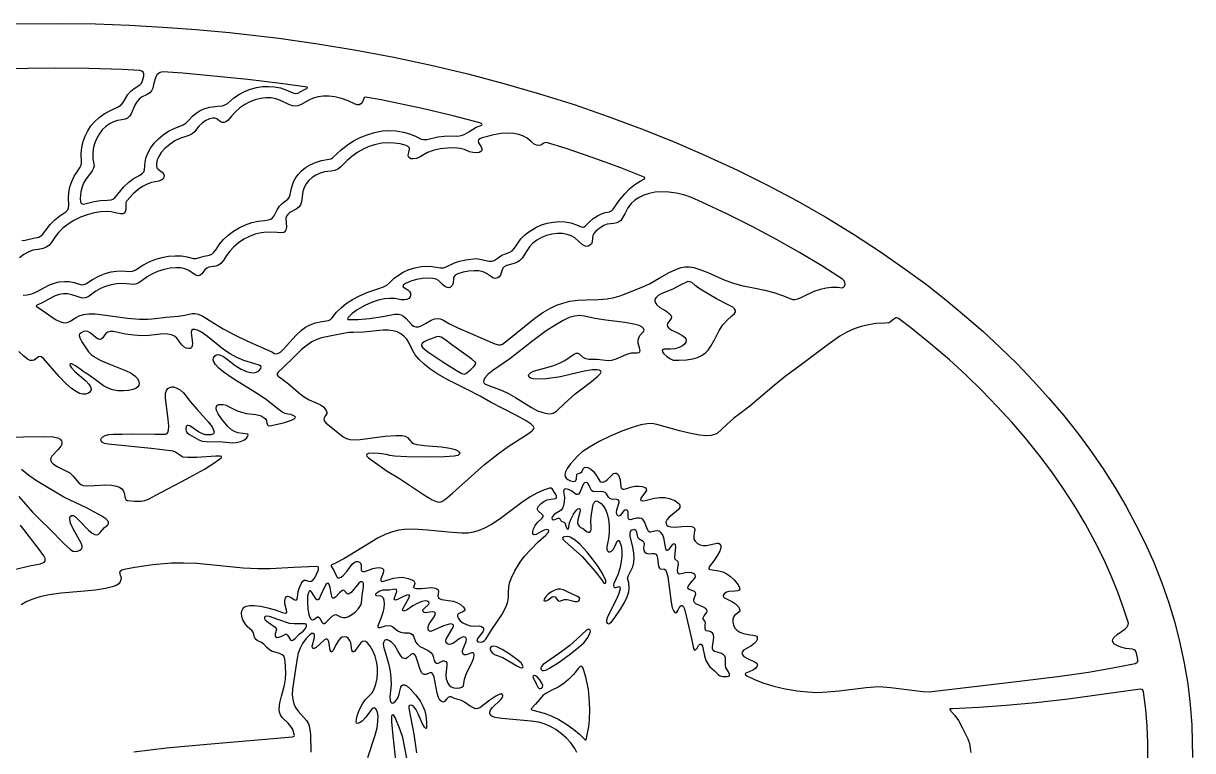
# Model space of a CAD drawing. Extents: x 0.2 to 24.3, y 0.2 to 15.5.
# Drawn here: x 11.99 to 24.26, y 7.89 to 15.52 of the extents above; entities that cross this region are included whole.
import ezdxf

# ---------------------------------------------------------------- set-up
doc = ezdxf.new("R2010")
doc.units = 0
doc.layers.add('SignTorch', color=7, linetype='CONTINUOUS')

msp = doc.modelspace()

# ---------------------------------------------------------------- linework, layer by layer
at = {"layer": 'SignTorch', "linetype": 'CONTINUOUS'}
for points in [[(11.857, 15.515), (12.39, 15.519), (12.748, 15.513), (13.104, 15.5), (13.456, 15.481), (13.806, 15.456), (14.153, 15.424), (14.672, 15.364), (15.08, 15.306), (15.482, 15.24), (15.879, 15.165), (16.27, 15.081), (16.655, 14.99), (17.033, 14.89), (17.405, 14.782), (17.77, 14.667), (18.127, 14.544), (18.478, 14.414), (18.82, 14.276), (19.155, 14.132), (19.482, 13.98), (19.8, 13.822), (20.109, 13.657), (20.409, 13.486), (20.701, 13.309), (20.982, 13.125), (21.254, 12.936), (21.465, 12.78), (21.669, 12.621), (21.866, 12.458), (22.056, 12.292), (22.24, 12.122), (22.416, 11.949), (22.585, 11.773), (22.747, 11.594), (22.902, 11.412), (23.049, 11.227), (23.188, 11.04), (23.319, 10.849), (23.442, 10.656), (23.558, 10.46), (23.664, 10.262), (23.763, 10.061), (23.853, 9.858), (23.934, 9.653), (24.007, 9.445), (24.071, 9.236), (24.125, 9.024), (24.171, 8.811), (24.207, 8.595), (24.233, 8.378), (24.25, 8.16), (24.258, 7.821)], [(11.977, 13.247), (11.998, 13.243), (12.026, 13.248), (12.098, 13.268), (12.153, 13.279), (12.176, 13.29), (12.197, 13.309), (12.226, 13.351), (12.272, 13.409), (12.323, 13.459), (12.375, 13.5), (12.439, 13.544), (12.457, 13.563), (12.466, 13.584), (12.47, 13.611), (12.464, 13.691), (12.468, 13.747), (12.48, 13.805), (12.499, 13.862), (12.525, 13.916), (12.555, 13.963), (12.588, 14.01), (12.599, 14.034), (12.602, 14.058), (12.598, 14.154), (12.604, 14.218), (12.618, 14.28), (12.639, 14.338), (12.667, 14.393), (12.701, 14.444), (12.742, 14.491), (12.788, 14.533), (12.841, 14.57), (12.913, 14.608), (12.986, 14.643), (13.014, 14.663), (13.038, 14.691), (13.089, 14.773), (13.119, 14.807), (13.153, 14.836), (13.214, 14.875), (13.231, 14.894), (13.243, 14.918), (13.254, 14.964), (13.254, 14.99), (13.248, 15.006), (13.235, 15.017), (13.214, 15.024), (13.028, 15.034), (12.677, 15.045), (12.324, 15.05), (11.753, 15.043)], [(11.989, 12.669), (12.033, 12.673), (12.081, 12.685), (12.137, 12.708), (12.207, 12.746), (12.26, 12.774), (12.314, 12.795), (12.368, 12.808), (12.422, 12.813), (12.474, 12.812), (12.525, 12.803), (12.602, 12.779), (12.625, 12.78), (12.646, 12.788), (12.718, 12.835), (12.784, 12.87), (12.85, 12.896), (12.912, 12.913), (12.97, 12.922), (13.023, 12.923), (13.107, 12.916), (13.137, 12.92), (13.165, 12.931), (13.244, 12.984), (13.304, 13.015), (13.372, 13.042), (13.443, 13.063), (13.516, 13.077), (13.586, 13.082), (13.651, 13.081), (13.711, 13.072), (13.777, 13.055), (13.804, 13.055), (13.841, 13.065), (13.889, 13.078), (13.943, 13.089), (13.97, 13.101), (13.991, 13.119), (14.014, 13.149), (14.051, 13.205), (14.092, 13.253), (14.14, 13.298), (14.196, 13.34), (14.257, 13.377), (14.321, 13.407), (14.388, 13.43), (14.455, 13.446), (14.52, 13.453), (14.561, 13.458), (14.588, 13.467), (14.607, 13.481), (14.623, 13.502), (14.654, 13.565), (14.68, 13.602), (14.71, 13.633), (14.766, 13.675), (14.781, 13.695), (14.79, 13.72), (14.804, 13.793), (14.821, 13.846), (14.844, 13.893), (14.874, 13.935), (14.91, 13.974), (14.952, 14.008), (15, 14.037), (15.056, 14.062), (15.119, 14.081), (15.216, 14.1), (15.236, 14.11), (15.326, 14.195), (15.389, 14.244), (15.455, 14.286), (15.524, 14.322), (15.597, 14.351), (15.676, 14.375), (15.761, 14.392), (15.825, 14.395), (15.903, 14.391), (15.979, 14.379), (16.043, 14.362), (16.104, 14.337), (16.165, 14.305), (16.191, 14.3), (16.223, 14.302), (16.339, 14.329), (16.405, 14.338), (16.472, 14.34), (16.547, 14.337), (16.584, 14.342), (16.617, 14.355), (16.664, 14.383), (16.742, 14.43), (16.8, 14.451), (16.805, 14.458), (16.8, 14.466), (16.781, 14.476), (16.499, 14.549), (16.176, 14.625), (15.744, 14.716), (15.58, 14.746), (15.568, 14.742), (15.562, 14.732), (15.551, 14.695), (15.533, 14.674), (15.515, 14.666), (15.494, 14.665), (15.471, 14.671), (15.398, 14.706), (15.328, 14.731), (15.26, 14.748), (15.196, 14.756), (15.138, 14.756), (15.084, 14.749), (15.033, 14.735), (14.987, 14.715), (14.907, 14.669), (14.872, 14.655), (14.843, 14.652), (14.814, 14.655), (14.775, 14.67), (14.69, 14.712), (14.64, 14.728), (14.59, 14.737), (14.536, 14.738), (14.48, 14.732), (14.425, 14.719), (14.368, 14.697), (14.315, 14.668), (14.262, 14.632), (14.214, 14.59), (14.172, 14.543), (14.139, 14.503), (14.117, 14.486), (14.098, 14.479), (14.079, 14.48), (14.058, 14.489), (14.02, 14.52), (14, 14.527), (13.975, 14.526), (13.943, 14.517), (13.9, 14.496), (13.864, 14.471), (13.832, 14.441), (13.786, 14.381), (13.761, 14.36), (13.728, 14.344), (13.632, 14.312), (13.582, 14.287), (13.531, 14.254), (13.476, 14.207), (13.439, 14.165), (13.413, 14.125), (13.396, 14.088), (13.387, 14.051), (13.387, 14.025), (13.393, 14.005), (13.406, 13.989), (13.448, 13.96), (13.463, 13.942), (13.469, 13.925), (13.467, 13.908), (13.457, 13.891), (13.439, 13.875), (13.413, 13.864), (13.336, 13.85), (13.289, 13.834), (13.243, 13.81), (13.196, 13.778), (13.145, 13.733), (13.076, 13.657), (13.066, 13.637), (13.066, 13.567), (13.06, 13.544), (13.05, 13.53), (13.034, 13.523), (13.011, 13.521), (12.972, 13.528), (12.913, 13.543), (12.867, 13.546), (12.803, 13.543), (12.734, 13.532), (12.66, 13.512), (12.59, 13.486), (12.522, 13.453), (12.461, 13.415), (12.407, 13.373), (12.362, 13.328), (12.324, 13.28), (12.284, 13.218), (12.258, 13.191), (12.231, 13.172), (12.2, 13.159), (12.148, 13.15), (12.09, 13.14), (12.042, 13.122), (11.997, 13.096), (11.951, 13.061)], [(11.649, 11.173), (11.992, 11.185), (12.204, 11.188), (12.306, 11.184), (12.352, 11.174), (12.378, 11.159), (12.392, 11.143), (12.397, 11.127), (12.395, 11.108), (12.384, 11.085), (12.356, 11.051), (12.289, 10.982), (12.277, 10.955), (12.279, 10.936), (12.288, 10.917), (12.308, 10.897), (12.345, 10.873), (12.48, 10.807), (12.51, 10.777), (12.573, 10.702), (12.594, 10.684), (12.618, 10.675), (12.653, 10.671), (12.737, 10.674), (12.848, 10.68), (12.917, 10.676), (12.968, 10.668), (13.002, 10.655), (13.025, 10.64), (13.04, 10.621), (13.049, 10.597), (13.059, 10.54), (13.068, 10.526), (13.084, 10.518), (13.157, 10.511), (13.224, 10.511), (13.265, 10.517), (13.303, 10.53), (13.383, 10.572), (13.701, 10.74), (13.892, 10.847), (14.002, 10.915), (14.053, 10.952), (14.069, 10.969), (14.069, 10.979), (14.055, 10.983), (14.011, 10.983), (13.813, 10.969), (13.713, 10.967), (13.666, 10.972), (13.642, 10.984), (13.589, 11.024), (13.564, 11.035), (13.334, 11.061), (12.882, 11.106), (12.842, 11.116), (12.819, 11.129), (12.807, 11.144), (12.805, 11.157), (12.81, 11.171), (12.824, 11.185), (12.849, 11.197), (12.887, 11.207), (12.936, 11.211), (13.029, 11.213), (13.138, 11.217), (13.372, 11.212), (13.481, 11.213), (13.496, 11.217), (13.507, 11.23), (13.514, 11.253), (13.517, 11.295), (13.512, 11.367), (13.483, 11.594), (13.482, 11.638), (13.492, 11.669), (13.509, 11.69), (13.527, 11.703), (13.548, 11.708), (13.572, 11.707), (13.602, 11.696), (13.636, 11.676), (13.67, 11.646), (13.699, 11.611), (13.739, 11.557), (13.815, 11.47), (13.931, 11.342), (13.971, 11.288), (13.988, 11.255), (13.993, 11.235), (13.989, 11.221), (13.978, 11.211), (13.957, 11.204), (13.903, 11.205), (13.871, 11.216), (13.829, 11.238), (13.739, 11.298), (13.72, 11.304), (13.709, 11.302), (13.701, 11.292), (13.697, 11.268), (13.699, 11.241), (13.709, 11.227), (13.733, 11.209), (13.831, 11.152), (13.866, 11.14), (13.908, 11.135), (14.082, 11.133), (14.186, 11.122), (14.229, 11.125), (14.269, 11.135), (14.304, 11.151), (14.331, 11.171), (14.347, 11.19), (14.35, 11.203), (14.345, 11.211), (14.241, 11.227), (14.206, 11.24), (14.174, 11.259), (14.14, 11.29), (14.07, 11.374), (14.036, 11.425), (14.019, 11.461), (14.014, 11.486), (14.017, 11.504), (14.027, 11.515), (14.044, 11.522), (14.088, 11.523), (14.119, 11.515), (14.164, 11.493), (14.229, 11.46), (14.279, 11.442), (14.333, 11.43), (14.43, 11.419), (14.477, 11.407), (14.509, 11.392), (14.529, 11.376), (14.541, 11.357), (14.547, 11.329), (14.552, 11.31), (14.561, 11.303), (14.579, 11.301), (14.72, 11.332), (14.793, 11.354), (14.83, 11.37), (14.843, 11.382), (14.845, 11.392), (14.836, 11.401), (14.799, 11.417), (14.767, 11.423), (14.739, 11.429), (14.705, 11.446), (14.647, 11.488), (14.538, 11.576), (14.449, 11.635), (14.188, 11.795), (14.098, 11.858), (14.041, 11.905), (14.008, 11.941), (13.99, 11.97), (13.984, 11.992), (13.987, 12.011), (14.001, 12.032), (14.017, 12.043), (14.036, 12.046), (14.06, 12.042), (14.09, 12.027), (14.134, 11.996), (14.212, 11.931), (14.278, 11.893), (14.331, 11.87), (14.373, 11.859), (14.408, 11.857), (14.435, 11.862), (14.458, 11.874), (14.483, 11.9), (14.486, 11.914), (14.482, 11.924), (14.466, 11.935), (14.419, 11.951), (14.305, 11.986), (14.23, 12.017), (14.16, 12.054), (14.09, 12.101), (13.925, 12.235), (13.86, 12.28), (13.817, 12.302), (13.789, 12.31), (13.77, 12.309), (13.756, 12.299), (13.752, 12.282), (13.754, 12.246), (13.766, 12.165), (13.764, 12.137), (13.757, 12.121), (13.746, 12.112), (13.728, 12.109), (13.698, 12.115), (13.674, 12.127), (13.653, 12.148), (13.601, 12.218), (13.576, 12.239), (13.546, 12.253), (13.509, 12.261), (13.462, 12.263), (13.399, 12.257), (13.312, 12.246), (13.232, 12.244), (13.15, 12.249), (13.064, 12.262), (12.937, 12.287), (12.901, 12.288), (12.877, 12.282), (12.858, 12.269), (12.842, 12.249), (12.825, 12.221), (12.809, 12.208), (12.794, 12.205), (12.776, 12.209), (12.751, 12.226), (12.693, 12.274), (12.667, 12.287), (12.643, 12.291), (12.621, 12.287), (12.597, 12.275), (12.581, 12.26), (12.578, 12.246), (12.584, 12.222), (12.605, 12.182), (12.674, 12.075), (12.706, 12.044), (12.747, 12.015), (12.804, 11.984), (12.888, 11.948), (13.065, 11.881), (13.124, 11.852), (13.162, 11.825), (13.187, 11.8), (13.201, 11.775), (13.208, 11.745), (13.204, 11.726), (13.193, 11.708), (13.172, 11.692), (13.141, 11.679), (13.096, 11.669), (13.042, 11.665), (12.983, 11.668), (12.926, 11.678), (12.88, 11.693), (12.832, 11.72), (12.763, 11.77), (12.671, 11.839), (12.618, 11.871), (12.597, 11.885), (12.538, 11.928), (12.502, 11.948), (12.486, 11.951), (12.479, 11.945), (12.482, 11.929), (12.496, 11.907), (12.533, 11.871), (12.648, 11.772), (12.68, 11.736), (12.696, 11.709), (12.702, 11.688), (12.699, 11.67), (12.688, 11.653), (12.667, 11.637), (12.642, 11.63), (12.616, 11.63), (12.582, 11.639), (12.544, 11.658), (12.496, 11.691), (12.439, 11.742), (12.366, 11.818), (12.202, 12.007), (12.18, 12.023), (12.165, 12.027), (12.151, 12.023), (12.106, 11.988), (12.087, 11.983), (12.064, 11.986), (12.035, 12), (11.997, 12.029), (11.945, 12.078)], [(11.944, 10.56), (12.089, 10.396), (12.178, 10.305), (12.262, 10.222), (12.419, 10.063), (12.485, 10.004), (12.512, 9.985), (12.532, 9.982), (12.559, 9.986), (12.585, 9.996), (12.602, 10.01), (12.61, 10.025), (12.61, 10.04), (12.597, 10.069), (12.513, 10.221), (12.487, 10.279), (12.478, 10.316), (12.478, 10.338), (12.484, 10.35), (12.496, 10.358), (12.516, 10.358), (12.537, 10.345), (12.577, 10.308), (12.674, 10.207), (12.712, 10.175), (12.74, 10.16), (12.759, 10.157), (12.775, 10.161), (12.798, 10.182), (12.843, 10.234), (12.878, 10.262), (12.886, 10.276), (12.886, 10.289), (12.878, 10.305), (12.857, 10.325), (12.814, 10.351), (12.66, 10.435), (12.415, 10.55), (12.129, 10.722), (12.05, 10.778), (11.973, 10.841)], [(11.836, 9.779), (12.074, 9.834), (12.17, 9.853), (12.202, 9.865), (12.216, 9.877), (12.221, 9.889), (12.219, 9.907), (12.205, 9.937), (12.16, 10), (11.963, 10.258)], [(13.15, 7.882), (13.495, 7.922), (13.919, 7.963), (14.816, 8.039), (14.832, 8.045), (14.836, 8.053), (14.817, 8.117), (14.799, 8.148), (14.771, 8.181), (14.706, 8.243), (14.688, 8.27), (14.678, 8.297), (14.675, 8.328), (14.683, 8.396), (14.699, 8.465), (14.733, 8.582), (14.743, 8.642), (14.746, 8.711), (14.74, 8.831), (14.733, 8.866), (14.723, 8.885), (14.708, 8.899), (14.678, 8.912), (14.596, 8.937), (14.57, 8.953), (14.544, 8.979), (14.514, 9.01), (14.489, 9.027), (14.445, 9.05), (14.424, 9.067), (14.415, 9.083), (14.406, 9.131), (14.392, 9.151), (14.34, 9.196), (14.314, 9.229), (14.294, 9.265), (14.282, 9.301), (14.279, 9.334), (14.283, 9.361), (14.293, 9.381), (14.309, 9.397), (14.333, 9.409), (14.367, 9.416), (14.414, 9.417), (14.478, 9.41), (14.555, 9.393), (14.635, 9.369), (14.711, 9.341), (14.739, 9.336), (14.752, 9.34), (14.756, 9.348), (14.754, 9.368), (14.735, 9.433), (14.734, 9.464), (14.742, 9.495), (14.752, 9.509), (14.763, 9.514), (14.778, 9.511), (14.805, 9.496), (14.841, 9.475), (14.855, 9.473), (14.862, 9.479), (14.867, 9.498), (14.875, 9.562), (14.887, 9.604), (14.909, 9.651), (14.925, 9.672), (14.939, 9.68), (14.953, 9.68), (14.993, 9.668), (15.012, 9.671), (15.027, 9.681), (15.048, 9.707), (15.072, 9.751), (15.087, 9.791), (15.089, 9.813), (15.086, 9.823), (15.061, 9.825), (14.828, 9.814), (14.581, 9.799), (14.452, 9.8), (14.299, 9.809), (13.812, 9.855), (13.671, 9.861), (13.547, 9.859), (13.349, 9.841), (13.16, 9.816), (13.068, 9.798), (13.025, 9.785), (13.007, 9.773), (13.002, 9.762), (13.004, 9.747), (13.017, 9.708), (13.016, 9.686), (13.008, 9.664), (12.993, 9.643), (12.967, 9.627), (12.924, 9.61), (12.853, 9.593), (12.747, 9.577), (12.593, 9.562), (12.387, 9.545), (12.264, 9.528), (12.166, 9.507), (12.09, 9.483), (12.028, 9.457), (11.97, 9.424)], [(15.605, 7.823), (15.683, 8.056), (15.703, 8.134), (15.712, 8.199), (15.713, 8.256), (15.708, 8.293), (15.697, 8.321), (15.685, 8.337), (15.673, 8.343), (15.66, 8.341), (15.646, 8.329), (15.582, 8.243), (15.545, 8.204), (15.519, 8.184), (15.497, 8.178), (15.488, 8.183), (15.484, 8.197), (15.485, 8.224), (15.496, 8.269), (15.518, 8.327), (15.548, 8.384), (15.577, 8.426), (15.65, 8.499), (15.667, 8.53), (15.69, 8.592), (15.703, 8.65), (15.708, 8.71), (15.706, 8.769), (15.697, 8.828), (15.681, 8.885), (15.658, 8.939), (15.629, 8.988), (15.601, 9.025), (15.582, 9.038), (15.566, 9.041), (15.55, 9.038), (15.531, 9.024), (15.507, 8.994), (15.469, 8.937), (15.457, 8.929), (15.448, 8.931), (15.438, 8.947), (15.426, 9.027), (15.414, 9.053), (15.399, 9.072), (15.381, 9.083), (15.356, 9.088), (15.337, 9.084), (15.318, 9.073), (15.298, 9.049), (15.273, 9.008), (15.24, 8.941), (15.229, 8.93), (15.22, 8.931), (15.21, 8.946), (15.198, 9.034), (15.189, 9.054), (15.179, 9.063), (15.166, 9.064), (15.151, 9.057), (15.064, 8.976), (15.043, 8.964), (15.031, 8.964), (15.024, 8.971), (15.021, 8.989), (15.046, 9.082), (15.046, 9.104), (15.041, 9.117), (15.031, 9.122), (15.016, 9.121), (14.996, 9.11), (14.957, 9.069), (14.92, 9.019), (14.895, 8.97), (14.876, 8.916), (14.859, 8.843), (14.814, 8.538), (14.812, 8.48), (14.818, 8.429), (14.83, 8.385), (14.848, 8.347), (14.875, 8.308), (14.963, 8.209), (14.982, 8.175), (14.995, 8.136), (15.004, 8.064), (15.008, 7.878)], [(17.797, 7.875), (17.778, 7.916), (17.736, 7.977), (17.69, 8.025), (17.637, 8.072), (17.576, 8.116), (17.515, 8.151), (17.457, 8.176), (17.401, 8.191), (17.32, 8.203), (17.012, 8.23), (16.941, 8.242), (16.911, 8.253), (16.893, 8.266), (16.885, 8.28), (16.884, 8.297), (16.892, 8.321), (16.915, 8.348), (17.002, 8.429), (17.018, 8.453), (17.022, 8.468), (17.018, 8.478), (17.003, 8.488), (16.984, 8.484), (16.948, 8.466), (16.884, 8.424), (16.781, 8.344), (16.758, 8.335), (16.736, 8.334), (16.713, 8.342), (16.68, 8.361), (16.62, 8.404), (16.587, 8.419), (16.516, 8.442), (16.479, 8.458), (16.461, 8.459), (16.447, 8.453), (16.43, 8.435), (16.41, 8.41), (16.398, 8.404), (16.377, 8.409), (16.362, 8.424), (16.348, 8.45), (16.334, 8.497), (16.3, 8.665), (16.288, 8.695), (16.276, 8.709), (16.264, 8.712), (16.241, 8.704), (16.214, 8.692), (16.198, 8.691), (16.183, 8.698), (16.169, 8.715), (16.154, 8.746), (16.129, 8.821), (16.11, 8.883), (16.098, 8.9), (16.085, 8.908), (16.071, 8.909), (16.055, 8.901), (16.018, 8.866), (16.001, 8.858), (15.986, 8.859), (15.969, 8.868), (15.95, 8.889), (15.92, 8.94), (15.888, 8.995), (15.858, 9.029), (15.834, 9.047), (15.812, 9.055), (15.794, 9.055), (15.781, 9.049), (15.772, 9.036), (15.767, 9.015), (15.771, 8.985), (15.791, 8.915), (15.823, 8.807), (15.84, 8.727), (15.848, 8.654), (15.849, 8.586), (15.837, 8.458), (15.839, 8.421), (15.846, 8.401), (15.855, 8.394), (15.867, 8.393), (15.892, 8.408), (15.911, 8.429), (15.926, 8.459), (15.939, 8.505), (15.953, 8.561), (15.963, 8.578), (15.974, 8.584), (15.989, 8.584), (16.018, 8.57), (16.053, 8.538), (16.105, 8.479), (16.154, 8.415), (16.183, 8.361), (16.202, 8.311), (16.214, 8.262), (16.22, 8.188), (16.222, 8.128), (16.214, 8.125), (16.199, 8.141), (16.177, 8.182), (16.135, 8.281), (16.109, 8.328), (16.087, 8.355), (16.069, 8.368), (16.052, 8.372), (16.042, 8.369), (16.037, 8.359), (16.037, 8.339), (16.088, 8.068), (16.115, 7.872)], [(23.787, 7.762), (23.788, 7.975), (23.781, 8.15), (23.766, 8.327), (23.743, 8.511), (23.736, 8.528), (23.726, 8.535), (23.707, 8.537), (22.952, 8.433), (22.615, 8.395), (22.303, 8.366), (22.015, 8.346), (21.742, 8.333), (21.71, 8.331), (21.711, 8.322), (21.763, 8.263), (21.802, 8.21), (21.842, 8.138), (21.901, 8.018), (21.917, 7.968), (21.925, 7.916), (21.931, 7.875)], [(16.017, 7.795), (15.995, 7.925), (15.971, 8.033), (15.945, 8.114), (15.893, 8.24), (15.878, 8.263), (15.867, 8.27), (15.859, 8.266), (15.854, 8.251), (15.853, 8.196), (15.868, 8.049), (15.896, 7.794)]]:
    msp.add_lwpolyline(points, dxfattribs=at)
for points in [[(12.607, 13.626), (12.624, 13.625), (12.734, 13.653), (12.802, 13.663), (12.875, 13.666), (12.913, 13.668), (12.932, 13.675), (12.951, 13.691), (13.047, 13.804), (13.098, 13.854), (13.145, 13.891), (13.213, 13.929), (13.242, 13.947), (13.255, 13.963), (13.263, 13.985), (13.27, 14.068), (13.281, 14.116), (13.3, 14.164), (13.327, 14.212), (13.364, 14.262), (13.409, 14.309), (13.459, 14.351), (13.515, 14.388), (13.573, 14.417), (13.669, 14.456), (13.701, 14.476), (13.729, 14.503), (13.767, 14.548), (13.804, 14.579), (13.848, 14.606), (13.896, 14.627), (13.949, 14.642), (14.028, 14.652), (14.08, 14.655), (14.107, 14.664), (14.133, 14.68), (14.196, 14.734), (14.253, 14.774), (14.312, 14.805), (14.373, 14.829), (14.436, 14.847), (14.501, 14.857), (14.563, 14.859), (14.626, 14.855), (14.688, 14.842), (14.746, 14.823), (14.828, 14.786), (14.851, 14.784), (14.872, 14.789), (14.941, 14.826), (14.973, 14.841), (14.969, 14.849), (14.688, 14.89), (14.346, 14.932), (13.665, 14.997), (13.455, 15.01), (13.428, 15.005), (13.408, 14.995), (13.393, 14.978), (13.378, 14.95), (13.362, 14.892), (13.35, 14.839), (13.336, 14.812), (13.317, 14.791), (13.289, 14.773), (13.232, 14.745), (13.205, 14.725), (13.182, 14.698), (13.161, 14.661), (13.123, 14.572), (13.105, 14.545), (13.085, 14.527), (13.06, 14.516), (13.026, 14.509), (12.979, 14.502), (12.936, 14.488), (12.896, 14.467), (12.857, 14.438), (12.82, 14.402), (12.787, 14.358), (12.76, 14.31), (12.739, 14.257), (12.725, 14.205), (12.72, 14.153), (12.722, 14.099), (12.733, 14.024), (12.729, 14.001), (12.715, 13.974), (12.684, 13.934), (12.649, 13.891), (12.625, 13.85), (12.607, 13.805), (12.595, 13.754), (12.588, 13.682), (12.59, 13.649), (12.597, 13.633)], [(12.13, 12.562), (12.127, 12.554), (12.135, 12.546), (12.224, 12.488), (12.329, 12.416), (12.373, 12.393), (12.406, 12.382), (12.436, 12.38), (12.463, 12.385), (12.49, 12.399), (12.537, 12.433), (12.578, 12.452), (12.624, 12.466), (12.679, 12.473), (12.744, 12.473), (12.828, 12.465), (13.083, 12.427), (13.211, 12.418), (13.298, 12.418), (13.373, 12.425), (13.49, 12.439), (13.617, 12.448), (13.685, 12.46), (13.761, 12.477), (13.792, 12.477), (13.826, 12.469), (13.874, 12.448), (13.953, 12.402), (14.089, 12.317), (14.205, 12.254), (14.343, 12.187), (14.599, 12.074), (14.625, 12.059), (14.646, 12.056), (14.667, 12.06), (14.691, 12.073), (14.722, 12.103), (14.852, 12.25), (14.909, 12.304), (14.952, 12.334), (15.001, 12.358), (15.058, 12.378), (15.124, 12.393), (15.192, 12.404), (15.213, 12.414), (15.231, 12.431), (15.277, 12.49), (15.324, 12.537), (15.379, 12.581), (15.443, 12.623), (15.517, 12.662), (15.606, 12.701), (15.709, 12.737), (15.769, 12.757), (15.804, 12.776), (15.835, 12.801), (15.882, 12.848), (15.926, 12.881), (15.977, 12.911), (16.037, 12.937), (16.101, 12.957), (16.166, 12.969), (16.226, 12.974), (16.28, 12.971), (16.369, 12.955), (16.4, 12.956), (16.429, 12.965), (16.514, 13.008), (16.566, 13.026), (16.634, 13.041), (16.742, 13.053), (16.782, 13.048), (16.879, 13.025), (16.908, 13.025), (16.931, 13.033), (16.963, 13.055), (17.01, 13.088), (17.049, 13.104), (17.094, 13.119), (17.119, 13.136), (17.143, 13.161), (17.212, 13.26), (17.248, 13.298), (17.293, 13.334), (17.368, 13.379), (17.427, 13.406), (17.488, 13.425), (17.551, 13.436), (17.612, 13.441), (17.673, 13.438), (17.734, 13.427), (17.795, 13.408), (17.845, 13.385), (17.867, 13.383), (17.886, 13.394), (17.922, 13.428), (17.969, 13.472), (18.014, 13.503), (18.057, 13.524), (18.097, 13.536), (18.14, 13.545), (18.161, 13.555), (18.178, 13.573), (18.242, 13.661), (18.301, 13.733), (18.355, 13.787), (18.408, 13.83), (18.463, 13.866), (18.507, 13.89), (18.51, 13.899), (18.504, 13.906), (18.258, 14.003), (17.969, 14.109), (17.675, 14.21), (17.492, 14.268), (17.468, 14.269), (17.452, 14.264), (17.421, 14.242), (17.4, 14.238), (17.375, 14.241), (17.351, 14.253), (17.318, 14.28), (17.276, 14.316), (17.237, 14.337), (17.19, 14.353), (17.136, 14.363), (17.074, 14.367), (17.004, 14.363), (16.926, 14.351), (16.805, 14.32), (16.779, 14.309), (16.767, 14.297), (16.763, 14.284), (16.768, 14.267), (16.795, 14.225), (16.801, 14.203), (16.8, 14.187), (16.791, 14.175), (16.775, 14.166), (16.748, 14.161), (16.712, 14.164), (16.673, 14.174), (16.618, 14.198), (16.573, 14.208), (16.512, 14.214), (16.441, 14.212), (16.363, 14.203), (16.291, 14.187), (16.23, 14.166), (16.153, 14.119), (16.115, 14.104), (16.082, 14.098), (16.058, 14.1), (16.042, 14.108), (16.033, 14.121), (16.03, 14.139), (16.034, 14.167), (16.044, 14.202), (16.043, 14.216), (16.033, 14.226), (16.008, 14.238), (15.946, 14.255), (15.882, 14.265), (15.819, 14.268), (15.753, 14.263), (15.688, 14.251), (15.625, 14.231), (15.562, 14.204), (15.501, 14.17), (15.436, 14.124), (15.387, 14.081), (15.322, 14.014), (15.292, 13.992), (15.261, 13.978), (15.221, 13.969), (15.152, 13.961), (15.104, 13.948), (15.059, 13.927), (15.02, 13.902), (14.986, 13.871), (14.958, 13.836), (14.938, 13.799), (14.924, 13.758), (14.91, 13.648), (14.899, 13.616), (14.884, 13.594), (14.854, 13.572), (14.788, 13.536), (14.766, 13.517), (14.753, 13.497), (14.747, 13.474), (14.751, 13.384), (14.746, 13.355), (14.737, 13.338), (14.724, 13.328), (14.702, 13.324), (14.654, 13.326), (14.543, 13.331), (14.486, 13.324), (14.425, 13.309), (14.365, 13.286), (14.305, 13.255), (14.249, 13.217), (14.2, 13.176), (14.157, 13.131), (14.123, 13.084), (14.089, 13.03), (14.064, 13.002), (14.038, 12.983), (14.01, 12.972), (13.936, 12.962), (13.915, 12.952), (13.897, 12.936), (13.865, 12.893), (13.847, 12.878), (13.829, 12.873), (13.81, 12.875), (13.786, 12.886), (13.727, 12.927), (13.685, 12.946), (13.642, 12.955), (13.592, 12.957), (13.533, 12.952), (13.468, 12.939), (13.4, 12.917), (13.338, 12.891), (13.291, 12.863), (13.239, 12.824), (13.204, 12.798), (13.179, 12.787), (13.152, 12.783), (13.036, 12.792), (12.974, 12.789), (12.912, 12.779), (12.853, 12.762), (12.8, 12.739), (12.751, 12.71), (12.682, 12.659), (12.653, 12.644), (12.627, 12.639), (12.598, 12.641), (12.555, 12.654), (12.5, 12.674), (12.457, 12.682), (12.412, 12.683), (12.367, 12.676), (12.324, 12.663), (12.253, 12.624), (12.19, 12.588), (12.144, 12.569)], [(15.397, 12.413), (15.503, 12.416), (15.624, 12.426), (15.764, 12.447), (15.89, 12.469), (15.928, 12.469), (15.955, 12.464), (15.979, 12.45), (16.007, 12.424), (16.062, 12.362), (16.086, 12.345), (16.11, 12.337), (16.136, 12.338), (16.165, 12.347), (16.209, 12.371), (16.271, 12.408), (16.306, 12.421), (16.336, 12.425), (16.365, 12.421), (16.394, 12.41), (16.463, 12.368), (16.55, 12.326), (16.937, 12.159), (16.975, 12.149), (16.998, 12.149), (17.017, 12.156), (17.048, 12.179), (17.359, 12.429), (17.443, 12.489), (17.515, 12.531), (17.583, 12.563), (17.651, 12.587), (17.726, 12.605), (17.808, 12.617), (17.899, 12.621), (18.025, 12.623), (18.115, 12.631), (18.19, 12.645), (18.264, 12.665), (18.496, 12.759), (18.562, 12.79), (18.662, 12.847), (18.768, 12.908), (18.836, 12.94), (18.894, 12.96), (18.933, 12.967), (18.975, 12.967), (19.026, 12.959), (19.09, 12.94), (19.171, 12.908), (19.35, 12.827), (19.44, 12.794), (19.526, 12.771), (19.651, 12.747), (19.772, 12.723), (19.866, 12.697), (19.967, 12.661), (20.059, 12.624), (20.084, 12.623), (20.116, 12.63), (20.167, 12.651), (20.289, 12.71), (20.353, 12.733), (20.412, 12.747), (20.471, 12.754), (20.532, 12.752), (20.58, 12.747), (20.595, 12.753), (20.606, 12.765), (20.612, 12.782), (20.611, 12.803), (20.602, 12.821), (20.586, 12.838), (20.368, 12.976), (20.134, 13.116), (19.893, 13.252), (19.639, 13.388), (19.378, 13.519), (19.111, 13.646), (19.002, 13.693), (18.921, 13.72), (18.839, 13.739), (18.762, 13.75), (18.688, 13.753), (18.619, 13.749), (18.556, 13.737), (18.5, 13.719), (18.451, 13.694), (18.408, 13.665), (18.369, 13.629), (18.334, 13.584), (18.3, 13.524), (18.259, 13.454), (18.24, 13.437), (18.218, 13.427), (18.185, 13.421), (18.116, 13.413), (18.08, 13.399), (18.042, 13.376), (17.998, 13.34), (17.977, 13.316), (17.966, 13.295), (17.962, 13.267), (17.958, 13.229), (17.951, 13.209), (17.936, 13.194), (17.916, 13.184), (17.896, 13.181), (17.877, 13.187), (17.853, 13.202), (17.778, 13.272), (17.74, 13.292), (17.696, 13.307), (17.648, 13.315), (17.596, 13.317), (17.536, 13.31), (17.481, 13.296), (17.429, 13.275), (17.38, 13.247), (17.334, 13.212), (17.303, 13.178), (17.267, 13.125), (17.223, 13.059), (17.2, 13.032), (17.174, 13.014), (17.139, 13), (17.061, 12.98), (17.036, 12.967), (17.022, 12.953), (17.01, 12.923), (16.997, 12.88), (16.984, 12.861), (16.969, 12.851), (16.94, 12.846), (16.918, 12.852), (16.891, 12.87), (16.851, 12.898), (16.815, 12.913), (16.771, 12.923), (16.72, 12.926), (16.663, 12.922), (16.605, 12.91), (16.549, 12.892), (16.523, 12.879), (16.51, 12.865), (16.504, 12.847), (16.5, 12.793), (16.488, 12.768), (16.473, 12.754), (16.458, 12.748), (16.439, 12.75), (16.415, 12.761), (16.385, 12.785), (16.348, 12.822), (16.322, 12.836), (16.287, 12.845), (16.239, 12.849), (16.18, 12.846), (16.115, 12.834), (16.057, 12.817), (16, 12.792), (15.98, 12.779), (15.974, 12.768), (15.977, 12.758), (15.99, 12.747), (16.025, 12.727), (16.042, 12.709), (16.052, 12.689), (16.054, 12.669), (16.049, 12.651), (16.036, 12.636), (16.014, 12.623), (15.989, 12.619), (15.954, 12.622), (15.89, 12.634), (15.837, 12.636), (15.779, 12.63), (15.714, 12.616), (15.644, 12.592), (15.573, 12.561), (15.493, 12.515), (15.442, 12.478), (15.395, 12.433), (15.392, 12.42)], [(18.697, 12.077), (18.712, 12.056), (18.743, 12.027), (18.78, 12.002), (18.81, 11.989), (18.869, 11.987), (18.949, 11.991), (19.014, 12.002), (19.064, 12.016), (19.106, 12.036), (19.143, 12.061), (19.175, 12.093), (19.205, 12.135), (19.245, 12.21), (19.292, 12.299), (19.331, 12.357), (19.375, 12.409), (19.423, 12.453), (19.452, 12.479), (19.461, 12.496), (19.462, 12.51), (19.453, 12.526), (19.433, 12.544), (19.387, 12.569), (19.263, 12.63), (19.091, 12.733), (19.04, 12.771), (19.004, 12.801), (18.983, 12.811), (18.963, 12.812), (18.876, 12.771), (18.805, 12.733), (18.691, 12.688), (18.651, 12.665), (18.629, 12.645), (18.618, 12.626), (18.616, 12.607), (18.622, 12.588), (18.638, 12.567), (18.669, 12.541), (18.73, 12.504), (18.768, 12.478), (18.784, 12.459), (18.79, 12.443), (18.788, 12.426), (18.775, 12.406), (18.75, 12.374), (18.746, 12.358), (18.75, 12.342), (18.764, 12.325), (18.795, 12.303), (18.853, 12.273), (18.899, 12.25), (18.926, 12.23), (18.94, 12.211), (18.945, 12.193), (18.941, 12.176), (18.928, 12.157), (18.905, 12.139), (18.87, 12.121), (18.826, 12.108), (18.78, 12.102), (18.713, 12.104), (18.699, 12.1), (18.694, 12.091)], [(16.822, 11.782), (16.819, 11.764), (16.824, 11.75), (16.836, 11.738), (17.013, 11.669), (17.081, 11.639), (17.155, 11.597), (17.321, 11.492), (17.386, 11.458), (17.44, 11.438), (17.484, 11.428), (17.519, 11.427), (17.549, 11.433), (17.584, 11.454), (17.67, 11.533), (17.782, 11.636), (17.837, 11.678), (17.951, 11.763), (18.017, 11.819), (18.045, 11.85), (18.052, 11.864), (18.047, 11.875), (18.034, 11.883), (18.007, 11.888), (17.958, 11.886), (17.879, 11.873), (17.743, 11.841), (17.627, 11.813), (17.476, 11.794), (17.394, 11.789), (17.341, 11.792), (17.312, 11.8), (17.297, 11.81), (17.292, 11.827), (17.298, 11.842), (17.313, 11.857), (17.343, 11.872), (17.406, 11.891), (17.546, 11.93), (17.616, 11.957), (17.672, 11.985), (17.763, 12.047), (17.792, 12.06), (17.81, 12.061), (17.824, 12.055), (17.866, 12.017), (17.891, 12.006), (17.924, 12), (18.01, 11.998), (18.128, 11.984), (18.164, 11.988), (18.212, 12.003), (18.29, 12.037), (18.332, 12.055), (18.373, 12.064), (18.428, 12.066), (18.451, 12.069), (18.459, 12.075), (18.462, 12.088), (18.456, 12.118), (18.442, 12.168), (18.441, 12.197), (18.447, 12.222), (18.46, 12.245), (18.5, 12.291), (18.503, 12.304), (18.497, 12.32), (18.48, 12.338), (18.452, 12.352), (18.397, 12.367), (18.302, 12.384), (18.103, 12.408), (17.986, 12.426), (17.878, 12.45), (17.825, 12.455), (17.772, 12.45), (17.719, 12.434), (17.656, 12.405), (17.577, 12.36), (17.477, 12.294), (17.338, 12.19), (17.094, 12.003), (16.916, 11.881), (16.866, 11.839), (16.836, 11.806)], [(17.807, 10.986), (17.732, 10.9), (17.696, 10.851), (17.679, 10.816), (17.673, 10.791), (17.675, 10.77), (17.685, 10.752), (17.703, 10.736), (17.733, 10.723), (17.764, 10.716), (17.78, 10.718), (17.789, 10.726), (17.794, 10.743), (17.798, 10.789), (17.805, 10.798), (17.838, 10.807), (17.849, 10.816), (17.866, 10.85), (17.878, 10.861), (17.893, 10.865), (17.914, 10.861), (17.945, 10.845), (17.971, 10.824), (17.995, 10.794), (18.038, 10.72), (18.051, 10.711), (18.071, 10.71), (18.092, 10.716), (18.115, 10.732), (18.184, 10.799), (18.2, 10.805), (18.213, 10.803), (18.231, 10.788), (18.243, 10.766), (18.251, 10.732), (18.26, 10.659), (18.268, 10.643), (18.279, 10.635), (18.296, 10.634), (18.323, 10.643), (18.361, 10.657), (18.405, 10.666), (18.449, 10.668), (18.486, 10.662), (18.518, 10.649), (18.527, 10.639), (18.528, 10.626), (18.52, 10.608), (18.47, 10.542), (18.467, 10.524), (18.472, 10.515), (18.483, 10.512), (18.515, 10.517), (18.614, 10.541), (18.67, 10.548), (18.72, 10.547), (18.766, 10.539), (18.826, 10.515), (18.858, 10.494), (18.874, 10.477), (18.88, 10.462), (18.878, 10.445), (18.867, 10.426), (18.839, 10.4), (18.765, 10.342), (18.744, 10.317), (18.733, 10.29), (18.734, 10.272), (18.741, 10.259), (18.757, 10.248), (18.785, 10.24), (18.829, 10.238), (18.899, 10.244), (18.963, 10.248), (19.001, 10.244), (19.021, 10.236), (19.031, 10.225), (19.035, 10.209), (19.03, 10.177), (19.024, 10.136), (19.027, 10.111), (19.038, 10.09), (19.064, 10.066), (19.092, 10.052), (19.123, 10.046), (19.158, 10.046), (19.206, 10.055), (19.266, 10.07), (19.285, 10.07), (19.301, 10.058), (19.307, 10.042), (19.307, 10.02), (19.297, 9.987), (19.274, 9.942), (19.234, 9.883), (19.188, 9.823), (19.182, 9.806), (19.186, 9.797), (19.201, 9.792), (19.286, 9.781), (19.331, 9.768), (19.371, 9.748), (19.411, 9.721), (19.448, 9.685), (19.49, 9.631), (19.505, 9.602), (19.507, 9.586), (19.502, 9.576), (19.488, 9.57), (19.454, 9.567), (19.394, 9.564), (19.367, 9.557), (19.342, 9.538), (19.332, 9.522), (19.332, 9.512), (19.341, 9.501), (19.368, 9.486), (19.431, 9.456), (19.464, 9.432), (19.496, 9.397), (19.506, 9.376), (19.507, 9.361), (19.5, 9.348), (19.48, 9.331), (19.453, 9.312), (19.44, 9.294), (19.434, 9.271), (19.434, 9.242), (19.442, 9.208), (19.456, 9.179), (19.478, 9.158), (19.509, 9.138), (19.548, 9.123), (19.598, 9.113), (19.666, 9.103), (19.684, 9.095), (19.691, 9.084), (19.69, 9.061), (19.68, 9.039), (19.659, 9.017), (19.623, 8.991), (19.545, 8.946), (19.533, 8.928), (19.53, 8.913), (19.535, 8.898), (19.55, 8.882), (19.583, 8.863), (19.67, 8.823), (19.687, 8.81), (19.692, 8.792), (19.688, 8.775), (19.676, 8.758), (19.653, 8.742), (19.605, 8.722), (19.572, 8.707), (19.564, 8.699), (19.566, 8.689), (19.581, 8.677), (19.661, 8.64), (19.759, 8.603), (19.863, 8.571), (19.984, 8.543), (20.109, 8.522), (20.219, 8.509), (20.322, 8.505), (20.425, 8.509), (20.549, 8.521), (20.833, 8.557), (20.965, 8.567), (21.092, 8.555), (21.429, 8.514), (21.494, 8.511), (22.469, 8.625), (22.869, 8.675), (23.167, 8.717), (23.422, 8.761), (23.657, 8.809), (23.674, 8.817), (23.682, 8.828), (23.683, 8.848), (23.669, 8.916), (23.658, 8.94), (23.646, 8.952), (23.628, 8.959), (23.559, 8.966), (23.505, 8.978), (23.463, 8.995), (23.437, 9.011), (23.423, 9.027), (23.418, 9.044), (23.421, 9.061), (23.433, 9.081), (23.468, 9.112), (23.548, 9.169), (23.572, 9.193), (23.583, 9.212), (23.585, 9.229), (23.537, 9.378), (23.473, 9.554), (23.403, 9.728), (23.325, 9.901), (23.232, 10.088), (23.131, 10.274), (23.022, 10.457), (22.905, 10.638), (22.78, 10.817), (22.649, 10.993), (22.509, 11.166), (22.363, 11.337), (22.209, 11.504), (22.048, 11.669), (21.881, 11.831), (21.706, 11.99), (21.509, 12.16), (21.303, 12.326), (21.173, 12.426), (21.156, 12.433), (21.143, 12.431), (21.123, 12.418), (21.075, 12.379), (21.031, 12.376), (20.936, 12.371), (20.857, 12.359), (20.781, 12.341), (20.706, 12.316), (20.631, 12.282), (20.556, 12.24), (20.433, 12.153), (20.141, 11.931), (19.985, 11.818), (19.868, 11.724), (19.614, 11.506), (19.513, 11.429), (19.444, 11.379), (19.372, 11.315), (19.27, 11.22), (19.242, 11.207), (19.204, 11.199), (19.153, 11.196), (19.085, 11.202), (18.995, 11.218), (18.875, 11.248), (18.638, 11.315), (18.586, 11.324), (18.536, 11.321), (18.468, 11.309), (18.377, 11.283), (18.269, 11.244), (18.148, 11.192), (18.031, 11.134), (17.931, 11.077), (17.855, 11.026)], [(14.664, 11.864), (14.655, 11.849), (14.656, 11.836), (14.666, 11.822), (14.701, 11.795), (14.772, 11.741), (14.873, 11.651), (14.932, 11.607), (14.989, 11.573), (15.057, 11.543), (15.11, 11.519), (15.139, 11.498), (15.17, 11.462), (15.176, 11.444), (15.174, 11.428), (15.161, 11.407), (15.146, 11.384), (15.144, 11.368), (15.149, 11.352), (15.166, 11.331), (15.348, 11.185), (15.383, 11.167), (15.417, 11.156), (15.461, 11.152), (15.525, 11.156), (15.785, 11.19), (15.899, 11.199), (15.965, 11.199), (15.998, 11.193), (16.022, 11.178), (16.044, 11.154), (16.066, 11.126), (16.086, 11.114), (16.121, 11.104), (16.195, 11.093), (16.379, 11.079), (16.465, 11.066), (16.521, 11.051), (16.551, 11.038), (16.565, 11.025), (16.569, 11.014), (16.564, 11.001), (16.549, 10.988), (16.512, 10.981), (16.409, 10.974), (16.22, 10.971), (16.013, 10.974), (15.884, 10.982), (15.836, 10.989), (15.8, 10.999), (15.721, 11.009), (15.653, 11.012), (15.614, 11.008), (15.596, 11.001), (15.591, 10.993), (15.594, 10.982), (15.611, 10.965), (15.81, 10.825), (15.936, 10.748), (16.189, 10.581), (16.282, 10.525), (16.332, 10.503), (16.361, 10.498), (16.383, 10.507), (16.425, 10.535), (16.494, 10.595), (16.831, 10.893), (16.972, 11.006), (17.078, 11.082), (17.281, 11.212), (17.328, 11.248), (17.346, 11.268), (17.349, 11.28), (17.342, 11.294), (17.319, 11.316), (17.266, 11.352), (17.165, 11.407), (16.891, 11.547), (16.785, 11.611), (16.646, 11.682), (16.446, 11.782), (16.34, 11.842), (16.257, 11.897), (16.195, 11.946), (16.143, 11.995), (16.103, 12.045), (16.073, 12.094), (16.039, 12.168), (16.013, 12.207), (15.984, 12.239), (15.951, 12.264), (15.913, 12.284), (15.869, 12.297), (15.821, 12.304), (15.765, 12.304), (15.56, 12.281), (15.455, 12.278), (15.406, 12.277), (15.278, 12.255), (15.12, 12.222), (15.069, 12.206), (15.019, 12.181), (14.968, 12.147), (14.911, 12.1), (14.814, 12.005), (14.721, 11.915)], [(16.167, 12.15), (16.167, 12.138), (16.181, 12.119), (16.247, 12.069), (16.392, 11.97), (16.524, 11.887), (16.593, 11.85), (16.617, 11.842), (16.633, 11.85), (16.679, 11.883), (16.719, 11.92), (16.736, 11.943), (16.739, 11.956), (16.733, 11.966), (16.696, 11.999), (16.586, 12.078), (16.487, 12.148), (16.413, 12.206), (16.374, 12.229), (16.35, 12.236), (16.325, 12.234), (16.232, 12.198), (16.196, 12.181), (16.176, 12.164)], [(17.88, 10.703), (17.868, 10.691), (17.853, 10.659), (17.829, 10.6), (17.817, 10.584), (17.805, 10.578), (17.792, 10.581), (17.746, 10.614), (17.71, 10.632), (17.684, 10.638), (17.669, 10.635), (17.66, 10.627), (17.657, 10.612), (17.667, 10.548), (17.666, 10.504), (17.659, 10.464), (17.648, 10.436), (17.633, 10.417), (17.562, 10.37), (17.543, 10.349), (17.536, 10.334), (17.541, 10.317), (17.549, 10.313), (17.567, 10.318), (17.601, 10.331), (17.614, 10.33), (17.623, 10.322), (17.632, 10.3), (17.642, 10.295), (17.664, 10.29), (17.673, 10.281), (17.691, 10.23), (17.7, 10.216), (17.709, 10.218), (17.715, 10.237), (17.722, 10.282), (17.738, 10.326), (17.764, 10.375), (17.791, 10.413), (17.81, 10.43), (17.822, 10.434), (17.83, 10.429), (17.833, 10.412), (17.826, 10.379), (17.809, 10.314), (17.806, 10.283), (17.811, 10.262), (17.821, 10.247), (17.838, 10.235), (17.858, 10.225), (17.907, 10.187), (17.922, 10.183), (17.933, 10.186), (17.944, 10.199), (17.95, 10.216), (17.948, 10.247), (17.944, 10.297), (17.948, 10.354), (17.97, 10.474), (17.98, 10.497), (17.991, 10.508), (18.005, 10.512), (18.023, 10.507), (18.053, 10.486), (18.077, 10.459), (18.098, 10.423), (18.116, 10.377), (18.129, 10.319), (18.136, 10.251), (18.136, 10.181), (18.129, 10.114), (18.113, 10.036), (18.113, 10.007), (18.119, 9.99), (18.129, 9.98), (18.148, 9.978), (18.163, 9.985), (18.178, 10.003), (18.199, 10.043), (18.222, 10.089), (18.231, 10.099), (18.24, 10.097), (18.25, 10.081), (18.263, 10.042), (18.27, 9.994), (18.27, 9.937), (18.263, 9.873), (18.249, 9.804), (18.227, 9.739), (18.186, 9.648), (18.182, 9.626), (18.186, 9.613), (18.196, 9.605), (18.208, 9.604), (18.243, 9.614), (18.25, 9.608), (18.251, 9.591), (18.239, 9.54), (18.215, 9.481), (18.121, 9.297), (18.11, 9.262), (18.11, 9.242), (18.116, 9.23), (18.129, 9.224), (18.142, 9.228), (18.162, 9.243), (18.19, 9.278), (18.257, 9.376), (18.298, 9.447), (18.326, 9.508), (18.342, 9.559), (18.347, 9.6), (18.342, 9.652), (18.329, 9.704), (18.337, 9.725), (18.384, 9.823), (18.395, 9.867), (18.4, 9.913), (18.396, 9.966), (18.384, 10.032), (18.358, 10.141), (18.356, 10.173), (18.362, 10.193), (18.373, 10.206), (18.395, 10.215), (18.408, 10.213), (18.417, 10.204), (18.425, 10.183), (18.435, 10.132), (18.448, 10.118), (18.493, 10.091), (18.501, 10.078), (18.503, 10.059), (18.499, 10.018), (18.502, 9.992), (18.511, 9.975), (18.525, 9.965), (18.552, 9.958), (18.586, 9.96), (18.613, 9.961), (18.626, 9.955), (18.636, 9.941), (18.645, 9.911), (18.656, 9.825), (18.664, 9.808), (18.674, 9.801), (18.719, 9.797), (18.73, 9.787), (18.74, 9.766), (18.751, 9.716), (18.786, 9.45), (18.798, 9.392), (18.814, 9.356), (18.827, 9.342), (18.836, 9.339), (18.846, 9.345), (18.858, 9.365), (18.879, 9.407), (18.891, 9.417), (18.902, 9.417), (18.912, 9.409), (18.924, 9.387), (18.933, 9.352), (18.993, 9.099), (19.013, 9.016), (19.021, 8.966), (19.029, 8.953), (19.038, 8.949), (19.048, 8.953), (19.059, 8.968), (19.075, 8.998), (19.088, 9.01), (19.098, 9.012), (19.107, 9.006), (19.115, 8.99), (19.136, 8.888), (19.152, 8.84), (19.171, 8.803), (19.194, 8.774), (19.242, 8.732), (19.279, 8.693), (19.301, 8.68), (19.331, 8.672), (19.375, 8.67), (19.393, 8.675), (19.4, 8.683), (19.4, 8.695), (19.389, 8.719), (19.362, 8.764), (19.358, 8.792), (19.359, 8.866), (19.352, 8.884), (19.338, 8.899), (19.314, 8.912), (19.271, 8.926), (19.241, 8.934), (19.228, 8.945), (19.221, 8.96), (19.22, 8.984), (19.236, 9.081), (19.233, 9.105), (19.224, 9.123), (19.204, 9.139), (19.183, 9.145), (19.156, 9.149), (19.147, 9.157), (19.143, 9.174), (19.146, 9.211), (19.147, 9.234), (19.14, 9.251), (19.125, 9.275), (19.125, 9.288), (19.135, 9.307), (19.163, 9.343), (19.167, 9.358), (19.163, 9.372), (19.15, 9.386), (19.121, 9.402), (19.048, 9.432), (19.033, 9.446), (19.026, 9.461), (19.027, 9.48), (19.047, 9.539), (19.044, 9.552), (19.033, 9.563), (19.008, 9.573), (18.978, 9.582), (18.967, 9.592), (18.964, 9.604), (18.97, 9.621), (18.991, 9.649), (19.036, 9.702), (19.044, 9.719), (19.038, 9.736), (19.022, 9.75), (19.002, 9.76), (18.976, 9.763), (18.937, 9.759), (18.874, 9.746), (18.862, 9.752), (18.856, 9.763), (18.854, 9.785), (18.864, 9.853), (18.86, 9.872), (18.827, 9.906), (18.825, 9.922), (18.837, 10.031), (18.834, 10.051), (18.826, 10.06), (18.816, 10.062), (18.802, 10.055), (18.784, 10.036), (18.758, 9.999), (18.747, 9.991), (18.738, 9.994), (18.731, 10.011), (18.712, 10.125), (18.697, 10.16), (18.681, 10.182), (18.664, 10.194), (18.644, 10.198), (18.618, 10.195), (18.572, 10.183), (18.559, 10.185), (18.545, 10.2), (18.531, 10.23), (18.508, 10.292), (18.494, 10.314), (18.477, 10.327), (18.456, 10.333), (18.428, 10.333), (18.391, 10.324), (18.36, 10.314), (18.348, 10.316), (18.341, 10.325), (18.337, 10.346), (18.335, 10.397), (18.328, 10.411), (18.314, 10.419), (18.301, 10.417), (18.287, 10.406), (18.253, 10.358), (18.241, 10.354), (18.226, 10.36), (18.217, 10.372), (18.213, 10.39), (18.218, 10.418), (18.243, 10.497), (18.242, 10.51), (18.231, 10.522), (18.217, 10.528), (18.161, 10.529), (18.145, 10.537), (18.131, 10.552), (18.111, 10.586), (18.095, 10.6), (18.075, 10.608), (18.046, 10.61), (17.986, 10.606), (17.966, 10.611), (17.952, 10.622), (17.937, 10.649), (17.922, 10.687), (17.91, 10.702), (17.897, 10.707)], [(17.583, 10.564), (17.571, 10.591), (17.54, 10.639), (17.529, 10.645), (17.511, 10.645), (17.448, 10.625), (17.38, 10.595), (17.307, 10.554), (17.222, 10.496), (16.983, 10.316), (16.902, 10.265), (16.83, 10.227), (16.763, 10.199), (16.696, 10.18), (16.655, 10.173), (16.593, 10.174), (16.452, 10.186), (16.231, 10.207), (16.087, 10.215), (15.991, 10.214), (15.93, 10.206), (15.866, 10.189), (15.795, 10.163), (15.714, 10.124), (15.605, 10.06), (15.352, 9.905), (15.261, 9.856), (15.222, 9.837), (15.221, 9.828), (15.248, 9.784), (15.28, 9.716), (15.292, 9.707), (15.306, 9.705), (15.324, 9.713), (15.349, 9.733), (15.384, 9.772), (15.44, 9.848), (15.463, 9.867), (15.484, 9.877), (15.502, 9.877), (15.517, 9.871), (15.529, 9.858), (15.536, 9.838), (15.536, 9.789), (15.541, 9.777), (15.552, 9.771), (15.571, 9.772), (15.611, 9.787), (15.659, 9.805), (15.713, 9.813), (15.743, 9.812), (15.76, 9.805), (15.769, 9.794), (15.771, 9.779), (15.767, 9.754), (15.742, 9.695), (15.741, 9.678), (15.746, 9.671), (15.759, 9.669), (15.796, 9.678), (15.876, 9.703), (15.927, 9.711), (15.968, 9.712), (16.028, 9.7), (16.066, 9.686), (16.087, 9.673), (16.096, 9.66), (16.097, 9.645), (16.084, 9.607), (16.09, 9.6), (16.117, 9.594), (16.164, 9.594), (16.277, 9.603), (16.311, 9.599), (16.33, 9.591), (16.342, 9.579), (16.346, 9.562), (16.341, 9.514), (16.345, 9.499), (16.357, 9.488), (16.379, 9.48), (16.499, 9.462), (16.54, 9.449), (16.574, 9.429), (16.607, 9.403), (16.62, 9.384), (16.623, 9.371), (16.617, 9.359), (16.602, 9.348), (16.552, 9.327), (16.546, 9.316), (16.546, 9.301), (16.555, 9.279), (16.574, 9.255), (16.603, 9.233), (16.639, 9.215), (16.678, 9.204), (16.72, 9.2), (16.775, 9.201), (16.799, 9.196), (16.813, 9.186), (16.819, 9.173), (16.819, 9.157), (16.811, 9.141), (16.758, 9.075), (16.75, 9.056), (16.752, 9.044), (16.76, 9.036), (16.789, 9.031), (16.809, 9.034), (16.826, 9.044), (16.844, 9.064), (16.906, 9.165), (17.01, 9.319), (17.055, 9.406), (17.074, 9.458), (17.082, 9.501), (17.082, 9.556), (17.084, 9.606), (17.093, 9.652), (17.113, 9.707), (17.148, 9.779), (17.203, 9.871), (17.248, 9.933), (17.394, 10.083), (17.473, 10.154), (17.5, 10.186), (17.506, 10.201), (17.498, 10.21), (17.481, 10.213), (17.457, 10.207), (17.419, 10.189), (17.371, 10.161), (17.353, 10.157), (17.342, 10.161), (17.336, 10.171), (17.335, 10.191), (17.343, 10.22), (17.36, 10.255), (17.384, 10.286), (17.435, 10.33), (17.444, 10.346), (17.444, 10.358), (17.436, 10.371), (17.391, 10.408), (17.384, 10.422), (17.386, 10.438), (17.396, 10.458), (17.423, 10.486), (17.453, 10.508), (17.486, 10.522), (17.524, 10.531), (17.578, 10.538), (17.585, 10.544)], [(17.67, 10.137), (17.654, 10.131), (17.649, 10.123), (17.651, 10.112), (17.674, 10.087), (17.853, 9.928), (17.989, 9.773), (18.056, 9.69), (18.08, 9.651), (18.09, 9.646), (18.098, 9.649), (18.103, 9.66), (18.101, 9.678), (18.066, 9.75), (18.022, 9.824), (17.971, 9.896), (17.905, 9.975), (17.832, 10.054), (17.779, 10.1), (17.729, 10.132), (17.699, 10.138)], [(15.402, 9.3), (15.437, 9.32), (15.475, 9.35), (15.509, 9.386), (15.531, 9.42), (15.54, 9.445), (15.546, 9.521), (15.56, 9.61), (15.559, 9.647), (15.552, 9.661), (15.543, 9.665), (15.529, 9.663), (15.51, 9.649), (15.429, 9.552), (15.409, 9.538), (15.397, 9.535), (15.384, 9.542), (15.358, 9.574), (15.347, 9.576), (15.332, 9.57), (15.307, 9.548), (15.266, 9.503), (15.25, 9.493), (15.24, 9.493), (15.232, 9.501), (15.225, 9.526), (15.207, 9.619), (15.198, 9.642), (15.19, 9.649), (15.18, 9.648), (15.166, 9.637), (15.116, 9.535), (15.091, 9.479), (15.082, 9.474), (15.072, 9.477), (15.058, 9.493), (15.016, 9.56), (15.004, 9.569), (14.995, 9.568), (14.982, 9.547), (14.974, 9.512), (14.972, 9.451), (14.976, 9.377), (14.985, 9.32), (15, 9.284), (15.014, 9.269), (15.026, 9.265), (15.039, 9.269), (15.076, 9.298), (15.086, 9.297), (15.097, 9.287), (15.127, 9.237), (15.138, 9.228), (15.148, 9.228), (15.165, 9.238), (15.232, 9.303), (15.255, 9.318), (15.27, 9.321), (15.285, 9.315), (15.319, 9.297), (15.348, 9.29), (15.373, 9.29)], [(16.608, 8.575), (16.612, 8.599), (16.619, 8.644), (16.641, 8.705), (16.699, 8.822), (16.716, 8.872), (16.721, 8.899), (16.717, 8.913), (16.709, 8.92), (16.693, 8.921), (16.658, 8.907), (16.632, 8.898), (16.617, 8.899), (16.606, 8.907), (16.598, 8.925), (16.599, 8.945), (16.611, 8.978), (16.637, 9.038), (16.641, 9.06), (16.637, 9.074), (16.626, 9.084), (16.613, 9.088), (16.595, 9.083), (16.565, 9.065), (16.504, 9.022), (16.477, 9.01), (16.457, 9.008), (16.441, 9.014), (16.428, 9.026), (16.423, 9.041), (16.427, 9.062), (16.491, 9.17), (16.505, 9.196), (16.504, 9.21), (16.494, 9.218), (16.477, 9.222), (16.447, 9.218), (16.398, 9.201), (16.267, 9.143), (16.252, 9.146), (16.242, 9.155), (16.237, 9.17), (16.239, 9.193), (16.249, 9.222), (16.27, 9.253), (16.3, 9.298), (16.311, 9.323), (16.311, 9.338), (16.304, 9.347), (16.282, 9.351), (16.212, 9.338), (16.196, 9.342), (16.183, 9.357), (16.184, 9.369), (16.195, 9.385), (16.244, 9.43), (16.248, 9.442), (16.244, 9.452), (16.228, 9.462), (16.206, 9.464), (16.174, 9.459), (16.13, 9.441), (16.077, 9.412), (16.017, 9.372), (15.989, 9.36), (15.975, 9.36), (15.969, 9.367), (15.971, 9.381), (16.035, 9.491), (16.043, 9.513), (16.041, 9.523), (16.032, 9.528), (16.012, 9.524), (15.971, 9.505), (15.918, 9.478), (15.895, 9.472), (15.886, 9.475), (15.883, 9.484), (15.888, 9.507), (15.908, 9.563), (15.907, 9.579), (15.901, 9.586), (15.87, 9.585), (15.833, 9.578), (15.764, 9.576), (15.733, 9.566), (15.702, 9.548), (15.687, 9.534), (15.685, 9.525), (15.693, 9.519), (15.737, 9.517), (15.753, 9.509), (15.765, 9.496), (15.774, 9.471), (15.778, 9.434), (15.775, 9.391), (15.764, 9.342), (15.741, 9.279), (15.712, 9.204), (15.711, 9.19), (15.719, 9.184), (15.736, 9.186), (15.79, 9.203), (15.821, 9.207), (15.846, 9.203), (15.869, 9.191), (15.924, 9.148), (15.951, 9.136), (15.985, 9.131), (16.035, 9.129), (16.058, 9.122), (16.074, 9.111), (16.085, 9.093), (16.107, 9.035), (16.125, 9.009), (16.152, 8.987), (16.188, 8.967), (16.237, 8.943), (16.266, 8.923), (16.283, 8.903), (16.291, 8.881), (16.3, 8.838), (16.311, 8.821), (16.327, 8.81), (16.341, 8.809), (16.364, 8.82), (16.392, 8.835), (16.407, 8.836), (16.425, 8.827), (16.433, 8.814), (16.436, 8.793), (16.423, 8.686), (16.427, 8.647), (16.443, 8.602), (16.459, 8.581), (16.481, 8.564), (16.508, 8.553), (16.539, 8.549), (16.57, 8.552), (16.593, 8.56)], [(17.627, 9.587), (17.6, 9.587), (17.568, 9.578), (17.533, 9.56), (17.496, 9.533), (17.468, 9.504), (17.454, 9.482), (17.453, 9.47), (17.46, 9.464), (17.476, 9.464), (17.496, 9.474), (17.541, 9.507), (17.556, 9.51), (17.569, 9.505), (17.599, 9.47), (17.612, 9.463), (17.627, 9.465), (17.668, 9.478), (17.695, 9.478), (17.779, 9.459), (17.804, 9.459), (17.819, 9.466), (17.827, 9.477), (17.828, 9.49), (17.821, 9.501), (17.804, 9.51), (17.701, 9.56), (17.659, 9.579)], [(14.963, 9.21), (14.957, 9.219), (14.943, 9.224), (14.831, 9.222), (14.784, 9.228), (14.663, 9.268), (14.575, 9.3), (14.546, 9.303), (14.529, 9.299), (14.52, 9.292), (14.52, 9.281), (14.528, 9.266), (14.563, 9.236), (14.633, 9.189), (14.645, 9.175), (14.646, 9.164), (14.633, 9.119), (14.633, 9.097), (14.639, 9.087), (14.651, 9.082), (14.672, 9.083), (14.702, 9.094), (14.741, 9.115), (14.753, 9.115), (14.764, 9.106), (14.793, 9.056), (14.804, 9.05), (14.817, 9.052), (14.846, 9.073), (14.884, 9.116), (14.928, 9.148), (14.951, 9.175), (14.962, 9.197)], [(17.901, 9.157), (17.798, 9.062), (17.725, 8.997), (17.642, 8.933), (17.446, 8.797), (17.427, 8.777), (17.421, 8.762), (17.422, 8.749), (17.434, 8.736), (17.449, 8.733), (17.472, 8.739), (17.512, 8.758), (17.611, 8.821), (17.733, 8.908), (17.824, 8.981), (17.87, 9.025), (17.906, 9.07), (17.932, 9.116), (17.94, 9.143), (17.939, 9.158), (17.933, 9.165), (17.921, 9.166)], [(17.231, 8.765), (17.234, 8.774), (17.229, 8.79), (17.213, 8.813), (17.166, 8.854), (17.089, 8.909), (17.014, 8.954), (16.958, 8.981), (16.929, 8.988), (16.908, 8.987), (16.896, 8.98), (16.889, 8.968), (16.89, 8.952), (16.898, 8.932), (16.916, 8.914), (16.94, 8.899), (17.02, 8.869), (17.17, 8.783), (17.202, 8.766), (17.221, 8.761)], [(17.846, 8.779), (17.834, 8.775), (17.816, 8.758), (17.762, 8.691), (17.714, 8.642), (17.66, 8.599), (17.602, 8.561), (17.537, 8.527), (17.472, 8.494), (17.442, 8.471), (17.411, 8.435), (17.365, 8.381), (17.318, 8.334), (17.32, 8.325), (17.336, 8.317), (17.457, 8.287), (17.528, 8.259), (17.61, 8.219), (17.693, 8.169), (17.767, 8.117), (17.826, 8.067), (17.887, 8.006), (17.896, 8.006), (17.923, 8.146), (17.93, 8.216), (17.933, 8.329), (17.929, 8.452), (17.92, 8.534), (17.892, 8.665), (17.865, 8.758), (17.855, 8.774)], [(17.431, 8.601), (17.41, 8.635), (17.384, 8.664), (17.363, 8.678), (17.349, 8.681), (17.339, 8.677), (17.338, 8.667), (17.373, 8.593), (17.39, 8.56), (17.403, 8.547), (17.414, 8.544), (17.426, 8.548), (17.437, 8.561), (17.44, 8.577)]]:
    msp.add_lwpolyline(points, close=True, dxfattribs=at)

doc.saveas('drawing.dxf')
